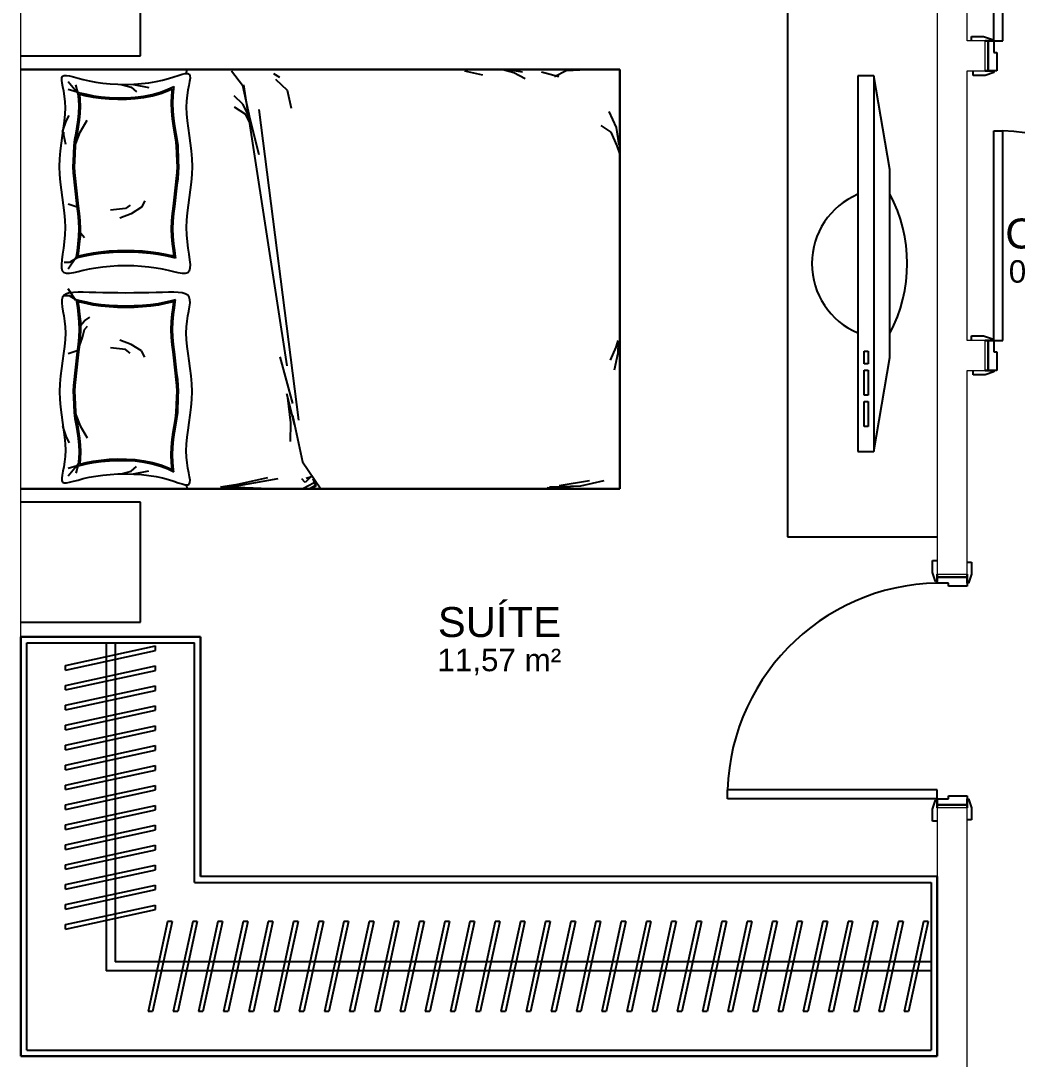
# Model space of a CAD drawing. Header units: centimetres. Extents: x -10.6 to 24.4, y 0 to 16.9.
# Drawn here: x 15.66 to 18.988, y 11.21 to 14.678 of the extents above; entities that cross this region are included whole.
import ezdxf

# ---------------------------------------------------------------- set-up
doc = ezdxf.new("R2010")
doc.units = ezdxf.units.CM
doc.styles.add('Arial', font='arial.ttf', dxfattribs={"height": 7.5})
doc.styles.add('Arial_1', font='arial.ttf', dxfattribs={"height": 10})

msp = doc.modelspace()

# ---------------------------------------------------------------- linework, layer by layer
at = {"lineweight": 20}
for p, q in [((18.82, 14.61), (18.82, 15.85)), ((15.66, 12.62), (15.66, 15)), ((18.72, 15), (18.72, 12.83)), ((18.88, 14.61), (18.82, 14.61)), ((18.88, 14.51), (18.88, 14.61)), ((18.82, 13.61), (18.82, 14.51)), ((18.82, 14.51), (18.88, 14.51)), ((18.88, 13.61), (18.82, 13.61)), ((18.88, 13.51), (18.88, 13.61)), ((18.82, 13.51), (18.88, 13.51)), ((18.82, 12.83), (18.82, 13.51)), ((18.72, 12.83), (18.82, 12.83)), ((18.82, 12.05), (18.72, 12.05)), ((18.72, 12.05), (18.72, 11.82)), ((18.82, 11.12), (18.82, 12.05))]:
    msp.add_line(p, q, dxfattribs=at)
for p, q in [((18.91, 14.61), (18.91, 15.21)), ((18.94, 14.61), (18.94, 15.21)), ((16.06, 14.56), (16.06, 14.96)), ((16.06, 14.56), (16.06, 14.96)), ((16.06, 14.56), (16.06, 14.96)), ((18.22, 14.8499), (18.22, 12.9547)), ((18.835, 14.625), (18.875, 14.625)), ((18.835, 14.61), (18.835, 14.625)), ((18.875, 14.625), (18.905, 14.615)), ((18.905, 14.61), (18.88, 14.61)), ((18.88, 14.61), (18.89, 14.61)), ((18.89, 14.51), (18.89, 14.61)), ((18.89, 14.61), (18.91, 14.61)), ((18.89, 14.61), (18.89, 14.51)), ((18.905, 14.615), (18.905, 14.61)), ((18.91, 14.61), (18.94, 14.61)), ((18.91, 14.61), (18.91, 14.572)), ((18.91, 14.572), (18.92, 14.572)), ((18.92, 14.572), (18.92, 14.51)), ((15.66, 14.56), (16.06, 14.56)), ((15.66, 14.56), (16.06, 14.56)), ((15.66, 14.56), (16.06, 14.56)), ((15.66, 14.515), (17.66, 14.515)), ((15.66, 14.515), (17.66, 14.515)), ((15.66, 14.515), (17.66, 14.515)), ((15.66, 14.515), (17.66, 14.515)), ((17.66, 14.515), (15.66, 14.515)), ((15.7995, 14.4926), (15.8046, 14.4951)), ((15.8046, 14.4951), (15.8125, 14.4952)), ((15.8125, 14.4952), (15.823, 14.4934)), ((15.823, 14.4934), (15.836, 14.4901)), ((16.1707, 14.4901), (16.186, 14.4951)), ((16.186, 14.4951), (16.199, 14.4991)), ((16.199, 14.4991), (16.2095, 14.5016)), ((16.2095, 14.5016), (16.2174, 14.5019)), ((16.2121, 14.5017), (16.2156, 14.515)), ((16.2174, 14.5019), (16.2225, 14.4996)), ((16.2225, 14.4996), (16.225, 14.4943)), ((16.225, 14.4943), (16.2252, 14.4861)), ((16.3634, 14.5104), (16.4003, 14.462)), ((16.5039, 14.5014), (16.5241, 14.4896)), ((17.1418, 14.51), (17.2024, 14.4965)), ((17.2698, 14.515), (17.3068, 14.5049)), ((17.2849, 14.515), (17.3354, 14.5066)), ((17.3068, 14.5049), (17.3439, 14.4847)), ((17.399, 14.5066), (17.4563, 14.4914)), ((17.4812, 14.51), (17.4425, 14.4898)), ((17.5741, 14.515), (17.4812, 14.51)), ((17.66, 14.515), (17.66, 13.115)), ((17.66, 14.515), (17.66, 13.115)), ((17.66, 14.515), (17.66, 13.115)), ((17.66, 14.515), (17.66, 13.115)), ((17.66, 13.115), (17.66, 14.515)), ((17.66, 13.115), (17.66, 14.515)), ((18.509, 14.494), (18.4555, 14.494)), ((18.4555, 14.494), (18.4555, 14.0981)), ((18.509, 14.494), (18.4555, 14.494)), ((18.4555, 14.494), (18.4555, 13.2395)), ((18.509, 14.494), (18.4555, 14.494)), ((18.4555, 14.494), (18.4555, 13.2395)), ((18.5624, 14.1804), (18.509, 14.494)), ((18.509, 14.494), (18.509, 13.2395)), ((18.5624, 14.1804), (18.509, 14.494)), ((18.5624, 14.1804), (18.509, 14.494)), ((18.84, 14.495), (18.84, 14.51)), ((18.88, 14.495), (18.84, 14.495)), ((18.88, 14.51), (18.91, 14.51)), ((18.89, 14.51), (18.88, 14.51)), ((18.91, 14.505), (18.88, 14.495)), ((18.92, 14.51), (18.89, 14.51)), ((18.91, 14.51), (18.91, 14.505)), ((15.7968, 14.4797), (15.797, 14.4875)), ((15.7982, 14.4694), (15.7968, 14.4797)), ((15.797, 14.4875), (15.7995, 14.4926)), ((15.8007, 14.4567), (15.7982, 14.4694)), ((15.8514, 14.4331), (15.8183, 14.4734)), ((15.836, 14.4901), (15.8513, 14.486)), ((15.8514, 14.4346), (15.8442, 14.4633)), ((15.8513, 14.486), (15.8689, 14.4813)), ((15.8689, 14.4813), (15.8886, 14.4767)), ((15.8886, 14.4767), (15.9103, 14.4725)), ((15.9103, 14.4725), (15.9338, 14.4692)), ((15.9338, 14.4692), (15.9587, 14.4669)), ((15.9587, 14.4669), (15.9846, 14.4655)), ((15.9846, 14.4655), (16.011, 14.4652)), ((15.9952, 14.4648), (16.0283, 14.4561)), ((16.011, 14.4652), (16.0374, 14.4658)), ((16.0369, 14.4648), (16.0872, 14.4547)), ((16.0374, 14.4658), (16.0633, 14.4676)), ((16.0633, 14.4676), (16.0882, 14.4704)), ((16.0882, 14.4704), (16.1117, 14.4742)), ((16.1117, 14.4742), (16.1334, 14.4791)), ((16.1334, 14.4791), (16.1531, 14.4846)), ((16.1531, 14.4846), (16.1707, 14.4901)), ((16.2213, 14.4618), (16.2183, 14.4462)), ((16.2238, 14.4751), (16.2213, 14.4618)), ((16.2252, 14.4861), (16.2238, 14.4751)), ((16.4003, 14.462), (16.4245, 14.3497)), ((16.4043, 14.4636), (16.549, 13.5251)), ((16.5107, 14.4829), (16.5494, 14.4459)), ((15.8037, 14.442), (15.8007, 14.4567)), ((15.8065, 14.4253), (15.8037, 14.442)), ((15.8087, 14.4068), (15.8065, 14.4253)), ((15.8485, 14.4389), (15.8183, 14.4475)), ((15.851, 14.4387), (15.8578, 14.4369)), ((15.8518, 14.4344), (15.851, 14.4387)), ((15.8543, 14.4142), (15.8518, 14.4344)), ((15.8567, 14.4324), (15.878, 14.4274)), ((15.8589, 14.4146), (15.8567, 14.4324)), ((15.8578, 14.4369), (15.879, 14.4319)), ((15.878, 14.4274), (15.902, 14.4228)), ((15.879, 14.4319), (15.9028, 14.4273)), ((15.9028, 14.4273), (15.9286, 14.4237)), ((16.0283, 14.4561), (16.047, 14.4403)), ((16.0416, 14.4223), (16.0705, 14.4258)), ((16.0705, 14.4258), (16.0988, 14.4314)), ((16.0712, 14.4213), (16.0999, 14.4269)), ((16.0988, 14.4314), (16.1262, 14.4391)), ((16.0999, 14.4269), (16.1277, 14.4347)), ((16.1262, 14.4391), (16.1516, 14.4489)), ((16.1277, 14.4347), (16.1534, 14.4447)), ((16.1516, 14.4489), (16.1708, 14.4581)), ((16.1534, 14.4447), (16.1652, 14.4503)), ((16.163, 14.4279), (16.1621, 14.402)), ((16.1652, 14.4503), (16.163, 14.4279)), ((16.1676, 14.4276), (16.1666, 14.402)), ((16.17, 14.4519), (16.1676, 14.4276)), ((16.1708, 14.4581), (16.17, 14.4519)), ((16.2155, 14.4286), (16.2133, 14.4093)), ((16.2183, 14.4462), (16.2155, 14.4286)), ((16.4012, 14.3988), (16.3726, 14.4274)), ((16.5494, 14.4459), (16.5629, 14.3853)), ((15.8095, 14.3867), (15.8087, 14.4068)), ((15.8554, 14.3919), (15.8543, 14.4142)), ((15.8543, 14.369), (15.8554, 14.3919)), ((15.8599, 14.3919), (15.8589, 14.4146)), ((15.8589, 14.3686), (15.8599, 14.3919)), ((15.902, 14.4228), (15.9281, 14.4192)), ((15.9281, 14.4192), (15.9555, 14.4167)), ((15.9286, 14.4237), (15.9558, 14.4213)), ((15.9555, 14.4167), (15.9839, 14.4156)), ((15.9558, 14.4213), (15.9839, 14.4202)), ((15.9839, 14.4202), (16.0127, 14.4204)), ((15.9839, 14.4156), (16.0128, 14.4159)), ((16.0127, 14.4204), (16.0416, 14.4223)), ((16.0128, 14.4159), (16.0421, 14.4177)), ((16.0421, 14.4177), (16.0712, 14.4213)), ((16.1621, 14.402), (16.1631, 14.3758)), ((16.1666, 14.402), (16.1676, 14.3762)), ((16.2133, 14.4093), (16.2125, 14.3885)), ((16.4265, 14.3516), (16.4012, 14.3988)), ((15.8064, 14.3425), (15.8087, 14.3652)), ((15.8087, 14.3652), (15.8095, 14.3867)), ((15.8111, 14.3426), (15.8212, 14.3613)), ((15.8518, 14.3463), (15.8543, 14.369)), ((15.8563, 14.3457), (15.8589, 14.3686)), ((16.1631, 14.3758), (16.1656, 14.3506)), ((16.1676, 14.3762), (16.1702, 14.3511)), ((16.2125, 14.3885), (16.2133, 14.3664)), ((16.2133, 14.3664), (16.2156, 14.3432)), ((16.4113, 14.3651), (16.3743, 14.3887)), ((16.4298, 14.3281), (16.4113, 14.3651)), ((16.4553, 14.3808), (16.5877, 13.3438)), ((17.6499, 14.3206), (17.6246, 14.3744)), ((15.7996, 14.3066), (15.8111, 14.3426)), ((15.8032, 14.3187), (15.8064, 14.3425)), ((15.8446, 14.3024), (15.8483, 14.3241)), ((15.8483, 14.3241), (15.8518, 14.3463)), ((15.8491, 14.3016), (15.8529, 14.3234)), ((15.8529, 14.3234), (15.8563, 14.3457)), ((15.8586, 14.3052), (15.8816, 14.3455)), ((16.1656, 14.3506), (16.1691, 14.3264)), ((16.1691, 14.3264), (16.1765, 14.2811)), ((16.1702, 14.3511), (16.1736, 14.3271)), ((16.1736, 14.3271), (16.181, 14.2817)), ((16.2156, 14.3432), (16.2188, 14.3191)), ((16.4245, 14.3497), (16.4553, 14.2308)), ((17.6314, 14.3054), (17.5977, 14.3273)), ((17.6583, 14.2616), (17.6499, 14.3206)), ((15.7958, 14.2687), (15.7995, 14.294)), ((15.7995, 14.294), (15.8032, 14.3187)), ((15.8025, 14.3052), (15.8025, 14.2966)), ((15.8025, 14.2966), (15.8097, 14.265)), ((15.841, 14.281), (15.8446, 14.3024)), ((15.8442, 14.2678), (15.8586, 14.3052)), ((15.8455, 14.2803), (15.8491, 14.3016)), ((16.2188, 14.3191), (16.2225, 14.2943)), ((16.2225, 14.2943), (16.2262, 14.2688)), ((17.6516, 14.26), (17.6314, 14.3054)), ((18.91, 14.31), (18.94, 14.31)), ((18.91, 13.61), (18.91, 14.31)), ((18.94, 13.61), (18.94, 14.31)), ((15.7925, 14.2429), (15.7958, 14.2687)), ((15.8359, 14.2091), (15.838, 14.2602)), ((15.838, 14.2602), (15.841, 14.281)), ((15.8405, 14.2088), (15.8425, 14.2597)), ((15.8425, 14.2597), (15.8455, 14.2803)), ((16.1765, 14.2811), (16.1795, 14.2599)), ((16.1795, 14.2599), (16.1815, 14.2089)), ((16.181, 14.2817), (16.184, 14.2605)), ((16.184, 14.2605), (16.1861, 14.2092)), ((16.2262, 14.2688), (16.2295, 14.2429)), ((17.66, 14.2347), (17.6516, 14.26)), ((15.7894, 14.1906), (15.7902, 14.2168)), ((15.7902, 14.2168), (15.7925, 14.2429)), ((16.2295, 14.2429), (16.2318, 14.2168)), ((16.2318, 14.2168), (16.2326, 14.1906)), ((15.7902, 14.1644), (15.7894, 14.1906)), ((15.8352, 14.1897), (15.8359, 14.2091)), ((15.8359, 14.1702), (15.8352, 14.1897)), ((15.8398, 14.1897), (15.8405, 14.2088)), ((15.8405, 14.1705), (15.8398, 14.1897)), ((16.1815, 14.2089), (16.1822, 14.1897)), ((16.1822, 14.1897), (16.1815, 14.1705)), ((16.1861, 14.2092), (16.1868, 14.1897)), ((16.1868, 14.1897), (16.1861, 14.1702)), ((16.2326, 14.1906), (16.2318, 14.1644)), ((15.7925, 14.1384), (15.7902, 14.1644)), ((15.838, 14.1499), (15.8359, 14.1702)), ((15.841, 14.1286), (15.838, 14.1499)), ((15.8425, 14.1504), (15.8405, 14.1705)), ((15.8455, 14.1293), (15.8425, 14.1504)), ((16.1795, 14.1504), (16.1765, 14.1293)), ((16.1815, 14.1705), (16.1795, 14.1504)), ((16.184, 14.1499), (16.181, 14.1286)), ((16.1861, 14.1702), (16.184, 14.1499)), ((16.2318, 14.1644), (16.2295, 14.1384)), ((18.5624, 14.1), (18.5624, 14.1804)), ((18.5624, 13.5531), (18.5624, 14.1804)), ((18.5624, 13.5531), (18.5624, 14.1804)), ((15.7958, 14.1126), (15.7925, 14.1384)), ((15.7995, 14.0869), (15.7958, 14.1126)), ((15.8484, 14.0577), (15.841, 14.1286)), ((15.8529, 14.0584), (15.8455, 14.1293)), ((16.1765, 14.1293), (16.1691, 14.0584)), ((16.181, 14.1286), (16.1736, 14.0577)), ((16.2262, 14.1126), (16.2225, 14.0869)), ((16.2295, 14.1384), (16.2262, 14.1126)), ((15.8032, 14.0615), (15.7995, 14.0869)), ((16.2225, 14.0869), (16.2188, 14.0615)), ((15.8064, 14.0364), (15.8032, 14.0615)), ((15.8485, 14.0546), (15.8183, 14.0647)), ((15.8518, 14.0337), (15.8484, 14.0577)), ((15.8564, 14.0342), (15.8529, 14.0584)), ((16.0096, 14.0503), (15.9592, 14.0446)), ((16.0096, 14.0503), (15.9592, 14.0446)), ((16.0254, 14.0618), (16.0096, 14.0503)), ((16.0254, 14.0618), (16.0096, 14.0503)), ((16.0628, 14.0546), (16.0283, 14.0331)), ((16.0628, 14.0546), (16.0283, 14.0331)), ((16.0743, 14.0762), (16.0628, 14.0546)), ((16.0743, 14.0762), (16.0628, 14.0546)), ((16.1691, 14.0584), (16.1656, 14.0342)), ((16.1736, 14.0577), (16.1702, 14.0337)), ((16.2188, 14.0615), (16.2156, 14.0364)), ((15.8087, 14.0115), (15.8064, 14.0364)), ((15.8095, 13.9871), (15.8087, 14.0115)), ((15.8544, 14.0087), (15.8518, 14.0337)), ((15.8554, 13.9828), (15.8544, 14.0087)), ((15.8589, 14.009), (15.8564, 14.0342)), ((15.8599, 13.9829), (15.8589, 14.009)), ((16.0283, 14.0331), (15.9909, 14.0187)), ((16.0283, 14.0331), (15.9909, 14.0187)), ((16.1631, 14.009), (16.1621, 13.9829)), ((16.1656, 14.0342), (16.1631, 14.009)), ((16.1676, 14.0087), (16.1666, 13.9828)), ((16.1702, 14.0337), (16.1676, 14.0087)), ((16.2133, 14.0115), (16.2125, 13.9871)), ((16.2156, 14.0364), (16.2133, 14.0115)), ((15.8087, 13.9631), (15.8095, 13.9871)), ((15.8544, 13.9572), (15.8554, 13.9828)), ((15.859, 13.9569), (15.8599, 13.9829)), ((16.1621, 13.9829), (16.163, 13.9569)), ((16.1666, 13.9828), (16.1676, 13.9572)), ((16.2125, 13.9871), (16.2133, 13.9631)), ((15.8037, 13.918), (15.8065, 13.9399)), ((15.8065, 13.9399), (15.8087, 13.9631)), ((15.852, 13.9329), (15.8544, 13.9572)), ((15.8566, 13.9323), (15.859, 13.9569)), ((15.86, 13.9698), (15.8729, 13.954)), ((16.163, 13.9569), (16.1654, 13.9323)), ((16.1676, 13.9572), (16.17, 13.9329)), ((16.2133, 13.9631), (16.2155, 13.9399)), ((16.2155, 13.9399), (16.2183, 13.918)), ((15.8007, 13.8977), (15.8037, 13.918)), ((15.846, 13.8906), (15.849, 13.9105)), ((15.849, 13.9105), (15.852, 13.9329)), ((15.8507, 13.8906), (15.8536, 13.9099)), ((15.8536, 13.9099), (15.8566, 13.9323)), ((15.9279, 13.9052), (15.902, 13.9016)), ((15.955, 13.9078), (15.9279, 13.9052)), ((15.9828, 13.9093), (15.955, 13.9078)), ((15.983, 13.9047), (15.9553, 13.9032)), ((16.011, 13.9098), (15.9828, 13.9093)), ((16.011, 13.9052), (15.983, 13.9047)), ((16.0392, 13.9093), (16.011, 13.9098)), ((16.039, 13.9047), (16.011, 13.9052)), ((16.0667, 13.9032), (16.039, 13.9047)), ((16.067, 13.9078), (16.0392, 13.9093)), ((16.0941, 13.9052), (16.067, 13.9078)), ((16.12, 13.9016), (16.0941, 13.9052)), ((16.1654, 13.9323), (16.1684, 13.9099)), ((16.1684, 13.9099), (16.1713, 13.8906)), ((16.17, 13.9329), (16.173, 13.9105)), ((16.173, 13.9105), (16.176, 13.8906)), ((16.2183, 13.918), (16.2213, 13.8977)), ((15.7968, 13.8639), (15.7982, 13.8796)), ((15.7982, 13.8796), (15.8007, 13.8977)), ((15.8226, 13.8707), (15.8053, 13.8707)), ((15.8442, 13.8865), (15.8183, 13.8477)), ((15.8456, 13.885), (15.8226, 13.8707)), ((15.8452, 13.8846), (15.846, 13.8906)), ((15.8584, 13.8878), (15.8452, 13.8846)), ((15.8573, 13.8922), (15.8507, 13.8906)), ((15.8782, 13.897), (15.8573, 13.8922)), ((15.8792, 13.8925), (15.8584, 13.8878)), ((15.902, 13.9016), (15.8782, 13.897)), ((15.9028, 13.8971), (15.8792, 13.8925)), ((15.9285, 13.9007), (15.9028, 13.8971)), ((15.9553, 13.9032), (15.9285, 13.9007)), ((16.0935, 13.9007), (16.0667, 13.9032)), ((16.1192, 13.8971), (16.0935, 13.9007)), ((16.1428, 13.8925), (16.1192, 13.8971)), ((16.1438, 13.897), (16.12, 13.9016)), ((16.1636, 13.8878), (16.1428, 13.8925)), ((16.1647, 13.8922), (16.1438, 13.897)), ((16.1768, 13.8846), (16.1636, 13.8878)), ((16.1713, 13.8906), (16.1647, 13.8922)), ((16.176, 13.8906), (16.1768, 13.8846)), ((16.2213, 13.8977), (16.2238, 13.8796)), ((16.2238, 13.8796), (16.2252, 13.8639)), ((15.797, 13.8512), (15.7968, 13.8639)), ((15.7995, 13.8418), (15.797, 13.8512)), ((15.8046, 13.836), (15.7995, 13.8418)), ((15.8125, 13.8335), (15.8046, 13.836)), ((15.836, 13.8355), (15.823, 13.8335)), ((15.8513, 13.8389), (15.836, 13.8355)), ((15.8689, 13.8432), (15.8513, 13.8389)), ((15.8886, 13.8477), (15.8689, 13.8432)), ((15.9103, 13.8519), (15.8886, 13.8477)), ((15.9338, 13.8552), (15.9103, 13.8519)), ((15.9587, 13.8575), (15.9338, 13.8552)), ((15.9846, 13.859), (15.9587, 13.8575)), ((16.011, 13.8594), (15.9846, 13.859)), ((16.0374, 13.859), (16.011, 13.8594)), ((16.0633, 13.8575), (16.0374, 13.859)), ((16.0882, 13.8552), (16.0633, 13.8575)), ((16.1117, 13.8519), (16.0882, 13.8552)), ((16.1334, 13.8477), (16.1117, 13.8519)), ((16.1531, 13.8432), (16.1334, 13.8477)), ((16.1707, 13.8389), (16.1531, 13.8432)), ((16.186, 13.8355), (16.1707, 13.8389)), ((16.199, 13.8335), (16.186, 13.8355)), ((16.2174, 13.836), (16.2095, 13.8335)), ((16.2225, 13.8418), (16.2174, 13.836)), ((16.225, 13.8512), (16.2225, 13.8418)), ((16.2252, 13.8639), (16.225, 13.8512)), ((15.823, 13.8335), (15.8125, 13.8335)), ((16.2095, 13.8335), (16.199, 13.8335)), ((15.8125, 13.7659), (15.8046, 13.7614)), ((15.823, 13.7689), (15.8125, 13.7659)), ((15.8442, 13.7435), (15.8183, 13.7823)), ((15.836, 13.7705), (15.823, 13.7689)), ((15.8513, 13.7711), (15.836, 13.7705)), ((15.8689, 13.771), (15.8513, 13.7711)), ((15.8886, 13.7705), (15.8689, 13.771)), ((15.9103, 13.7698), (15.8886, 13.7705)), ((15.9338, 13.7692), (15.9103, 13.7698)), ((15.9587, 13.7688), (15.9338, 13.7692)), ((15.9846, 13.7686), (15.9587, 13.7688)), ((16.011, 13.7685), (15.9846, 13.7686)), ((16.0374, 13.7686), (16.011, 13.7685)), ((16.0633, 13.7688), (16.0374, 13.7686)), ((16.0882, 13.7692), (16.0633, 13.7688)), ((16.1117, 13.7698), (16.0882, 13.7692)), ((16.1334, 13.7705), (16.1117, 13.7698)), ((16.1531, 13.771), (16.1334, 13.7705)), ((16.1707, 13.7711), (16.1531, 13.771)), ((16.186, 13.7705), (16.1707, 13.7711)), ((16.199, 13.7689), (16.186, 13.7705)), ((16.2095, 13.7659), (16.199, 13.7689)), ((16.2174, 13.7614), (16.2095, 13.7659)), ((15.797, 13.7462), (15.7968, 13.7355)), ((15.7968, 13.7355), (15.7982, 13.7228)), ((15.7995, 13.7549), (15.797, 13.7462)), ((15.8046, 13.7614), (15.7995, 13.7549)), ((15.8226, 13.7593), (15.8053, 13.7593)), ((15.8456, 13.745), (15.8226, 13.7593)), ((15.8452, 13.7454), (15.846, 13.7394)), ((15.8584, 13.7422), (15.8452, 13.7454)), ((15.846, 13.7394), (15.849, 13.7195)), ((15.8507, 13.7394), (15.8536, 13.7201)), ((15.8573, 13.7378), (15.8507, 13.7394)), ((15.8782, 13.733), (15.8573, 13.7378)), ((15.8792, 13.7375), (15.8584, 13.7422)), ((15.902, 13.7284), (15.8782, 13.733)), ((15.9028, 13.7329), (15.8792, 13.7375)), ((15.9285, 13.7293), (15.9028, 13.7329)), ((16.1192, 13.7329), (16.0935, 13.7293)), ((16.1428, 13.7375), (16.1192, 13.7329)), ((16.1438, 13.733), (16.12, 13.7284)), ((16.1636, 13.7422), (16.1428, 13.7375)), ((16.1647, 13.7378), (16.1438, 13.733)), ((16.1768, 13.7454), (16.1636, 13.7422)), ((16.1713, 13.7394), (16.1647, 13.7378)), ((16.1684, 13.7201), (16.1713, 13.7394)), ((16.173, 13.7195), (16.176, 13.7394)), ((16.176, 13.7394), (16.1768, 13.7454)), ((16.2225, 13.7549), (16.2174, 13.7614)), ((16.225, 13.7462), (16.2225, 13.7549)), ((16.2238, 13.7228), (16.2252, 13.7355)), ((16.2252, 13.7355), (16.225, 13.7462)), ((15.7982, 13.7228), (15.8007, 13.7083)), ((15.8007, 13.7083), (15.8037, 13.6921)), ((15.849, 13.7195), (15.852, 13.6971)), ((15.852, 13.6971), (15.8544, 13.6728)), ((15.8536, 13.7201), (15.8566, 13.6977)), ((15.8566, 13.6977), (15.859, 13.6731)), ((15.9279, 13.7248), (15.902, 13.7284)), ((15.955, 13.7222), (15.9279, 13.7248)), ((15.9553, 13.7268), (15.9285, 13.7293)), ((15.9828, 13.7207), (15.955, 13.7222)), ((15.983, 13.7253), (15.9553, 13.7268)), ((16.011, 13.7202), (15.9828, 13.7207)), ((16.011, 13.7248), (15.983, 13.7253)), ((16.039, 13.7253), (16.011, 13.7248)), ((16.0392, 13.7207), (16.011, 13.7202)), ((16.0667, 13.7268), (16.039, 13.7253)), ((16.067, 13.7222), (16.0392, 13.7207)), ((16.0935, 13.7293), (16.0667, 13.7268)), ((16.0941, 13.7248), (16.067, 13.7222)), ((16.12, 13.7284), (16.0941, 13.7248)), ((16.163, 13.6731), (16.1654, 13.6977)), ((16.1654, 13.6977), (16.1684, 13.7201)), ((16.1676, 13.6728), (16.17, 13.6971)), ((16.17, 13.6971), (16.173, 13.7195)), ((16.2183, 13.6921), (16.2213, 13.7083)), ((16.2213, 13.7083), (16.2238, 13.7228)), ((15.8037, 13.6921), (15.8065, 13.6743)), ((15.8065, 13.6743), (15.8087, 13.6551)), ((15.8544, 13.6728), (15.8554, 13.6472)), ((15.859, 13.6731), (15.8599, 13.6471)), ((15.86, 13.6602), (15.8729, 13.676)), ((15.8729, 13.676), (15.8902, 13.6875)), ((16.1621, 13.6471), (16.163, 13.6731)), ((16.1666, 13.6472), (16.1676, 13.6728)), ((16.2133, 13.6551), (16.2155, 13.6743)), ((16.2155, 13.6743), (16.2183, 13.6921)), ((15.8087, 13.6551), (15.8095, 13.6346)), ((15.8095, 13.6346), (15.8087, 13.6129)), ((15.8554, 13.6472), (15.8544, 13.6213)), ((15.8599, 13.6471), (15.8589, 13.621)), ((15.8657, 13.6199), (15.8729, 13.6472)), ((15.8729, 13.6472), (15.883, 13.6573)), ((16.1631, 13.621), (16.1621, 13.6471)), ((16.1676, 13.6213), (16.1666, 13.6472)), ((16.2125, 13.6346), (16.2133, 13.6551)), ((16.2133, 13.6129), (16.2125, 13.6346)), ((18.4555, 13.6355), (18.4555, 13.2395)), ((18.5624, 13.5531), (18.5624, 13.6335)), ((15.8087, 13.6129), (15.8064, 13.5901)), ((15.8518, 13.5963), (15.8484, 13.5723)), ((15.8544, 13.6213), (15.8518, 13.5963)), ((15.8564, 13.5958), (15.8529, 13.5716)), ((15.8557, 13.5926), (15.8657, 13.6199)), ((15.8589, 13.621), (15.8564, 13.5958)), ((16.0283, 13.5969), (15.9909, 13.6113)), ((16.0628, 13.5754), (16.0283, 13.5969)), ((16.1656, 13.5958), (16.1631, 13.621)), ((16.1691, 13.5716), (16.1656, 13.5958)), ((16.1702, 13.5963), (16.1676, 13.6213)), ((16.1736, 13.5723), (16.1702, 13.5963)), ((16.2156, 13.5901), (16.2133, 13.6129)), ((17.6537, 13.6099), (17.6469, 13.588)), ((17.6554, 13.6048), (17.6537, 13.5678)), ((18.835, 13.625), (18.875, 13.625)), ((18.835, 13.61), (18.835, 13.625)), ((18.875, 13.625), (18.905, 13.615)), ((18.905, 13.61), (18.88, 13.61)), ((18.88, 13.61), (18.89, 13.61)), ((18.89, 13.51), (18.89, 13.61)), ((18.89, 13.61), (18.91, 13.61)), ((18.89, 13.61), (18.89, 13.51)), ((18.905, 13.615), (18.905, 13.61)), ((18.91, 13.61), (18.94, 13.61)), ((18.91, 13.61), (18.91, 13.572)), ((15.8032, 13.5665), (15.7995, 13.5421)), ((15.8064, 13.5901), (15.8032, 13.5665)), ((15.8485, 13.5754), (15.8183, 13.5653)), ((15.8484, 13.5723), (15.841, 13.5014)), ((15.8529, 13.5716), (15.8455, 13.5007)), ((16.0096, 13.5797), (15.9592, 13.5854)), ((16.0254, 13.5682), (16.0096, 13.5797)), ((16.0743, 13.5538), (16.0628, 13.5754)), ((16.1765, 13.5007), (16.1691, 13.5716)), ((16.181, 13.5014), (16.1736, 13.5723)), ((16.2188, 13.5665), (16.2156, 13.5901)), ((16.2225, 13.5421), (16.2188, 13.5665)), ((17.6469, 13.588), (17.6284, 13.5442)), ((17.6537, 13.5678), (17.6419, 13.5106)), ((18.4769, 13.574), (18.4902, 13.574)), ((18.4769, 13.5322), (18.4769, 13.574)), ((18.4902, 13.574), (18.4902, 13.5322)), ((18.91, 13.572), (18.92, 13.572)), ((18.92, 13.572), (18.92, 13.51)), ((15.7995, 13.5421), (15.7958, 13.517)), ((16.2262, 13.517), (16.2225, 13.5421)), ((16.5254, 13.5557), (16.5673, 13.3994)), ((18.4902, 13.5322), (18.4769, 13.5322)), ((18.509, 13.2395), (18.5624, 13.5531)), ((18.509, 13.2395), (18.5624, 13.5531)), ((18.509, 13.2395), (18.5624, 13.5531)), ((15.7925, 13.4915), (15.7902, 13.4655)), ((15.7958, 13.517), (15.7925, 13.4915)), ((15.841, 13.5014), (15.838, 13.4801)), ((15.8455, 13.5007), (15.8425, 13.4796)), ((16.1795, 13.4796), (16.1765, 13.5007)), ((16.184, 13.4801), (16.181, 13.5014)), ((16.2295, 13.4915), (16.2262, 13.517)), ((16.2318, 13.4655), (16.2295, 13.4915)), ((18.4769, 13.5113), (18.4902, 13.5113)), ((18.4769, 13.4277), (18.4769, 13.5113)), ((18.4902, 13.5113), (18.4902, 13.4277)), ((18.84, 13.495), (18.84, 13.51)), ((18.88, 13.495), (18.84, 13.495)), ((18.88, 13.51), (18.91, 13.51)), ((18.89, 13.51), (18.88, 13.51)), ((18.91, 13.505), (18.88, 13.495)), ((18.92, 13.51), (18.89, 13.51)), ((18.91, 13.51), (18.91, 13.505)), ((15.7902, 13.4655), (15.7894, 13.4394)), ((15.8359, 13.4598), (15.8352, 13.4403)), ((15.838, 13.4801), (15.8359, 13.4598)), ((15.8405, 13.4595), (15.8398, 13.4403)), ((15.8425, 13.4796), (15.8405, 13.4595)), ((16.1815, 13.4595), (16.1795, 13.4796)), ((16.1822, 13.4403), (16.1815, 13.4595)), ((16.1861, 13.4598), (16.184, 13.4801)), ((16.1868, 13.4403), (16.1861, 13.4598)), ((16.2326, 13.4394), (16.2318, 13.4655)), ((15.7894, 13.4394), (15.7902, 13.4132)), ((15.8352, 13.4403), (15.8359, 13.4209)), ((15.8359, 13.4209), (15.838, 13.3698)), ((15.8398, 13.4403), (15.8405, 13.4212)), ((15.8405, 13.4212), (15.8425, 13.3703)), ((16.1795, 13.3701), (16.1815, 13.4211)), ((16.1815, 13.4211), (16.1822, 13.4403)), ((16.184, 13.3695), (16.1861, 13.4208)), ((16.1861, 13.4208), (16.1868, 13.4403)), ((16.2318, 13.4132), (16.2326, 13.4394)), ((16.5474, 13.4335), (16.5739, 13.3278)), ((16.5512, 13.419), (16.5613, 13.3349)), ((18.4902, 13.4277), (18.4769, 13.4277)), ((15.7902, 13.4132), (15.7925, 13.3871)), ((15.7925, 13.3871), (15.7958, 13.3613)), ((16.2262, 13.3612), (16.2295, 13.3871)), ((16.2295, 13.3871), (16.2318, 13.4132)), ((18.4769, 13.4068), (18.4902, 13.4068)), ((18.4769, 13.3231), (18.4769, 13.4068)), ((18.4902, 13.4068), (18.4902, 13.3231)), ((15.7958, 13.3613), (15.7995, 13.336)), ((15.838, 13.3698), (15.841, 13.349)), ((15.8425, 13.3703), (15.8455, 13.3497)), ((15.8442, 13.3622), (15.8586, 13.3248)), ((15.8455, 13.3497), (15.8491, 13.3284)), ((16.1765, 13.3489), (16.1795, 13.3701)), ((16.181, 13.3483), (16.184, 13.3695)), ((16.2225, 13.3357), (16.2262, 13.3612)), ((16.5673, 13.3608), (16.6003, 13.2045)), ((15.7995, 13.336), (15.8032, 13.3113)), ((15.7996, 13.3234), (15.8111, 13.2874)), ((15.841, 13.349), (15.8446, 13.3276)), ((15.8446, 13.3276), (15.8483, 13.3059)), ((15.8491, 13.3284), (15.8529, 13.3066)), ((15.8586, 13.3248), (15.8816, 13.2845)), ((16.1691, 13.3036), (16.1765, 13.3489)), ((16.1736, 13.3029), (16.181, 13.3483)), ((16.2188, 13.3109), (16.2225, 13.3357)), ((16.5613, 13.3349), (16.5596, 13.2726)), ((18.4902, 13.3231), (18.4769, 13.3231)), ((15.8032, 13.3113), (15.8064, 13.2875)), ((15.8064, 13.2875), (15.8087, 13.2648)), ((15.8111, 13.2874), (15.8212, 13.2687)), ((15.8483, 13.3059), (15.8518, 13.2837)), ((15.8518, 13.2837), (15.8543, 13.261)), ((15.8529, 13.3066), (15.8563, 13.2843)), ((15.8563, 13.2843), (15.8589, 13.2614)), ((16.1656, 13.2794), (16.1691, 13.3036)), ((16.1702, 13.2789), (16.1736, 13.3029)), ((16.2133, 13.2636), (16.2156, 13.2868)), ((16.2156, 13.2868), (16.2188, 13.3109)), ((15.8087, 13.2648), (15.8095, 13.2433)), ((15.8543, 13.261), (15.8554, 13.2381)), ((15.8589, 13.2614), (15.8599, 13.2381)), ((16.1621, 13.228), (16.1631, 13.2542)), ((16.1631, 13.2542), (16.1656, 13.2794)), ((16.1666, 13.228), (16.1676, 13.2538)), ((16.1676, 13.2538), (16.1702, 13.2789)), ((16.2125, 13.2415), (16.2133, 13.2636)), ((15.8087, 13.2232), (15.8065, 13.2047)), ((15.8095, 13.2433), (15.8087, 13.2232)), ((15.8543, 13.2158), (15.8518, 13.1956)), ((15.8554, 13.2381), (15.8543, 13.2158)), ((15.8589, 13.2154), (15.8567, 13.1976)), ((15.8599, 13.2381), (15.8589, 13.2154)), ((15.902, 13.2072), (15.9281, 13.2108)), ((15.9281, 13.2108), (15.9555, 13.2133)), ((15.9555, 13.2133), (15.9839, 13.2144)), ((15.9839, 13.2144), (16.0128, 13.2141)), ((16.0128, 13.2141), (16.0421, 13.2123)), ((16.0421, 13.2123), (16.0712, 13.2087)), ((16.163, 13.2021), (16.1621, 13.228)), ((16.1676, 13.2024), (16.1666, 13.228)), ((16.2133, 13.2207), (16.2125, 13.2415)), ((16.2155, 13.2014), (16.2133, 13.2207)), ((18.4555, 13.2395), (18.509, 13.2395)), ((18.4555, 13.2395), (18.509, 13.2395)), ((18.4555, 13.2395), (18.509, 13.2395)), ((15.8037, 13.188), (15.8007, 13.1733)), ((15.8065, 13.2047), (15.8037, 13.188)), ((15.8514, 13.1969), (15.8183, 13.1566)), ((15.8485, 13.1911), (15.8183, 13.1825)), ((15.8514, 13.1954), (15.8442, 13.1667)), ((15.8518, 13.1956), (15.851, 13.1913)), ((15.851, 13.1913), (15.8578, 13.1931)), ((15.8567, 13.1976), (15.878, 13.2026)), ((15.8578, 13.1931), (15.879, 13.1981)), ((15.878, 13.2026), (15.902, 13.2072)), ((15.879, 13.1981), (15.9028, 13.2027)), ((15.9028, 13.2027), (15.9286, 13.2063)), ((15.9286, 13.2063), (15.9558, 13.2087)), ((15.9558, 13.2087), (15.9839, 13.2098)), ((15.9839, 13.2098), (16.0127, 13.2096)), ((16.0127, 13.2096), (16.0416, 13.2077)), ((16.0283, 13.1739), (16.047, 13.1897)), ((16.0416, 13.2077), (16.0705, 13.2042)), ((16.0705, 13.2042), (16.0988, 13.1986)), ((16.0712, 13.2087), (16.0999, 13.2031)), ((16.0988, 13.1986), (16.1262, 13.1909)), ((16.0999, 13.2031), (16.1277, 13.1953)), ((16.1262, 13.1909), (16.1516, 13.1811)), ((16.1277, 13.1953), (16.1534, 13.1853)), ((16.1516, 13.1811), (16.1708, 13.1719)), ((16.1534, 13.1853), (16.1652, 13.1797)), ((16.1652, 13.1797), (16.163, 13.2021)), ((16.17, 13.1781), (16.1676, 13.2024)), ((16.1708, 13.1719), (16.17, 13.1781)), ((16.2183, 13.1838), (16.2155, 13.2014)), ((16.2213, 13.1682), (16.2183, 13.1838)), ((16.6003, 13.2045), (16.6618, 13.115)), ((16.6003, 13.2045), (16.6618, 13.115)), ((15.7982, 13.1606), (15.7968, 13.1503)), ((15.7968, 13.1503), (15.797, 13.1425)), ((15.797, 13.1425), (15.7995, 13.1374)), ((15.8007, 13.1733), (15.7982, 13.1606)), ((15.836, 13.1399), (15.8513, 13.144)), ((15.8513, 13.144), (15.8689, 13.1487)), ((15.8689, 13.1487), (15.8886, 13.1533)), ((15.8886, 13.1533), (15.9103, 13.1575)), ((15.9103, 13.1575), (15.9338, 13.1608)), ((15.9338, 13.1608), (15.9587, 13.1631)), ((15.9587, 13.1631), (15.9846, 13.1645)), ((15.9846, 13.1645), (16.011, 13.1648)), ((15.9952, 13.1652), (16.0283, 13.1739)), ((16.011, 13.1648), (16.0374, 13.1642)), ((16.0369, 13.1652), (16.0872, 13.1753)), ((16.0374, 13.1642), (16.0633, 13.1624)), ((16.0633, 13.1624), (16.0882, 13.1596)), ((16.0882, 13.1596), (16.1117, 13.1558)), ((16.1117, 13.1558), (16.1334, 13.1509)), ((16.1334, 13.1509), (16.1531, 13.1454)), ((16.1531, 13.1454), (16.1707, 13.1399)), ((16.2238, 13.1549), (16.2213, 13.1682)), ((16.2252, 13.1439), (16.2238, 13.1549)), ((16.225, 13.1357), (16.2252, 13.1439)), ((16.3844, 13.1305), (16.4855, 13.1523)), ((16.3877, 13.1254), (16.5192, 13.149)), ((16.3877, 13.1254), (16.5192, 13.149)), ((16.6101, 13.136), (16.5984, 13.1478)), ((16.6303, 13.1557), (16.6101, 13.136)), ((16.6338, 13.1557), (16.6135, 13.1495)), ((16.6355, 13.148), (16.6443, 13.126)), ((17.458, 13.1259), (17.5594, 13.1428)), ((17.5307, 13.1243), (17.6082, 13.1428)), ((17.66, 13.115), (15.66, 13.115)), ((17.66, 13.115), (15.66, 13.115)), ((17.66, 13.115), (15.66, 13.115)), ((17.66, 13.115), (15.66, 13.115)), ((15.66, 13.115), (17.66, 13.115)), ((15.7995, 13.1374), (15.8046, 13.1349)), ((15.8046, 13.1349), (15.8125, 13.1348)), ((15.8125, 13.1348), (15.823, 13.1366)), ((15.823, 13.1366), (15.836, 13.1399)), ((16.1707, 13.1399), (16.186, 13.1349)), ((16.186, 13.1349), (16.199, 13.1309)), ((16.199, 13.1309), (16.2095, 13.1284)), ((16.2095, 13.1284), (16.2174, 13.1281)), ((16.2121, 13.1283), (16.2156, 13.115)), ((16.2174, 13.1281), (16.2225, 13.1304)), ((16.2225, 13.1304), (16.225, 13.1357)), ((16.3267, 13.1217), (16.3844, 13.1305)), ((16.4902, 13.115), (16.3267, 13.1217)), ((16.3389, 13.1221), (16.3877, 13.1254)), ((16.6047, 13.1169), (16.6377, 13.1348)), ((16.6443, 13.126), (16.6242, 13.115)), ((16.6466, 13.126), (16.6319, 13.115)), ((16.6377, 13.1348), (16.6466, 13.126)), ((17.4175, 13.1194), (17.5939, 13.115)), ((17.426, 13.1209), (17.5307, 13.1243)), ((16.06, 13.07), (15.66, 13.07)), ((16.06, 13.07), (15.66, 13.07)), ((16.06, 13.07), (15.66, 13.07)), ((16.06, 12.67), (16.06, 13.07)), ((16.06, 12.67), (16.06, 13.07)), ((16.06, 12.67), (16.06, 13.07)), ((18.22, 12.9547), (18.72, 12.9547)), ((18.705, 12.875), (18.72, 12.875)), ((18.705, 12.835), (18.705, 12.875)), ((18.82, 12.87), (18.835, 12.87)), ((18.835, 12.87), (18.835, 12.83)), ((18.715, 12.805), (18.705, 12.835)), ((18.72, 12.83), (18.72, 12.805)), ((18.72, 12.82), (18.72, 12.83)), ((18.82, 12.8), (18.82, 12.83)), ((18.82, 12.83), (18.82, 12.82)), ((18.835, 12.83), (18.825, 12.8)), ((18.72, 12.805), (18.715, 12.805)), ((18.72, 12.82), (18.82, 12.82)), ((18.72, 12.8), (18.72, 12.82)), ((18.82, 12.82), (18.72, 12.82)), ((18.758, 12.8), (18.72, 12.8)), ((18.758, 12.79), (18.758, 12.8)), ((18.82, 12.82), (18.82, 12.79)), ((18.825, 12.8), (18.82, 12.8)), ((18.82, 12.79), (18.758, 12.79)), ((15.66, 12.67), (16.06, 12.67)), ((15.66, 12.67), (16.06, 12.67)), ((15.66, 12.67), (16.06, 12.67)), ((16.26, 12.62), (15.66, 12.62)), ((15.66, 12.62), (15.66, 11.22)), ((15.66, 12.62), (16.26, 12.62)), ((15.66, 11.22), (15.66, 12.62)), ((16.26, 12.62), (15.66, 12.62)), ((15.66, 12.62), (15.66, 11.22)), ((15.68, 11.24), (15.68, 12.6)), ((15.68, 12.6), (16.24, 12.6)), ((15.8098, 12.525), (16.1098, 12.59)), ((15.945, 12.6), (15.945, 11.505)), ((15.975, 12.6), (15.975, 11.535)), ((16.1098, 12.575), (16.1098, 12.59)), ((16.24, 11.8), (16.24, 12.6)), ((16.26, 11.82), (16.26, 12.62)), ((16.26, 12.62), (16.26, 11.82)), ((16.26, 11.82), (16.26, 12.62)), ((15.8098, 12.5096), (16.1098, 12.575)), ((15.8098, 12.5096), (15.8098, 12.525)), ((15.8098, 12.4585), (16.1098, 12.5235)), ((16.1098, 12.5085), (16.1098, 12.5235)), ((15.8098, 12.4431), (16.1098, 12.5085)), ((15.8098, 12.4431), (15.8098, 12.4585)), ((15.8098, 12.3919), (16.1098, 12.4569)), ((16.1098, 12.4419), (16.1098, 12.4569)), ((15.8098, 12.3766), (16.1098, 12.4419)), ((15.8098, 12.3766), (15.8098, 12.3919)), ((15.8098, 12.3254), (16.1098, 12.3904)), ((16.1098, 12.3754), (16.1098, 12.3904)), ((15.8098, 12.31), (16.1098, 12.3754)), ((15.8098, 12.31), (15.8098, 12.3254)), ((15.8098, 12.2588), (16.1098, 12.3238)), ((15.8098, 12.2435), (16.1098, 12.3088)), ((16.1098, 12.3088), (16.1098, 12.3238)), ((15.8098, 12.2435), (15.8098, 12.2588)), ((15.8098, 12.1923), (16.1098, 12.2573)), ((15.8098, 12.177), (16.1098, 12.2423)), ((16.1098, 12.2423), (16.1098, 12.2573)), ((15.8098, 12.177), (15.8098, 12.1923)), ((15.8098, 12.1258), (16.1098, 12.1908)), ((15.8098, 12.1104), (16.1098, 12.1758)), ((16.1098, 12.1758), (16.1098, 12.1908)), ((15.8098, 12.1104), (15.8098, 12.1258)), ((15.8098, 12.0592), (16.1098, 12.1242)), ((15.8098, 12.0439), (16.1098, 12.1092)), ((16.1098, 12.1092), (16.1098, 12.1242)), ((18.02, 12.08), (18.02, 12.11)), ((18.72, 12.11), (18.02, 12.11)), ((18.72, 12.08), (18.72, 12.11)), ((18.72, 12.08), (18.02, 12.08)), ((18.705, 12.045), (18.715, 12.075)), ((18.715, 12.075), (18.72, 12.075)), ((18.72, 12.08), (18.758, 12.08)), ((18.72, 12.06), (18.72, 12.08)), ((18.72, 12.075), (18.72, 12.05)), ((18.758, 12.09), (18.82, 12.09)), ((18.758, 12.08), (18.758, 12.09)), ((18.82, 12.09), (18.82, 12.06)), ((18.82, 12.08), (18.825, 12.08)), ((18.82, 12.05), (18.82, 12.08)), ((18.825, 12.08), (18.835, 12.05)), ((15.8098, 12.0439), (15.8098, 12.0592)), ((15.8098, 11.9927), (16.1098, 12.0577)), ((15.8098, 11.9773), (16.1098, 12.0427)), ((16.1098, 12.0427), (16.1098, 12.0577)), ((18.705, 12.005), (18.705, 12.045)), ((18.82, 12.06), (18.72, 12.06)), ((18.72, 12.06), (18.82, 12.06)), ((18.72, 12.05), (18.72, 12.06)), ((18.82, 12.06), (18.82, 12.05)), ((18.835, 12.05), (18.835, 12.01)), ((18.72, 12.005), (18.705, 12.005)), ((18.835, 12.01), (18.82, 12.01)), ((15.8098, 11.9773), (15.8098, 11.9927)), ((15.8098, 11.9262), (16.1098, 11.9912)), ((15.8098, 11.9108), (16.1098, 11.9762)), ((16.1098, 11.9762), (16.1098, 11.9912)), ((15.8098, 11.9108), (15.8098, 11.9262)), ((15.8098, 11.8596), (16.1098, 11.9246)), ((15.8098, 11.8443), (16.1098, 11.9096)), ((16.1098, 11.9096), (16.1098, 11.9246)), ((15.8098, 11.8443), (15.8098, 11.8596)), ((15.8098, 11.7931), (16.1098, 11.8581)), ((16.1098, 11.8431), (16.1098, 11.8581)), ((15.8098, 11.7777), (16.1098, 11.8431)), ((15.8098, 11.7777), (15.8098, 11.7931)), ((15.8098, 11.7265), (16.1098, 11.7915)), ((16.1098, 11.7765), (16.1098, 11.7915)), ((16.24, 11.8), (18.7, 11.8)), ((18.72, 11.82), (16.26, 11.82)), ((18.72, 11.82), (16.26, 11.82)), ((18.72, 11.82), (16.26, 11.82)), ((18.7, 11.8), (18.7, 11.24)), ((18.72, 11.22), (18.72, 11.82)), ((18.72, 11.82), (18.72, 11.22)), ((18.72, 11.22), (18.72, 11.82)), ((15.8098, 11.7112), (16.1098, 11.7765)), ((15.8098, 11.7112), (15.8098, 11.7265)), ((15.8098, 11.66), (16.1098, 11.725)), ((16.1098, 11.71), (16.1098, 11.725)), ((15.8098, 11.6446), (16.1098, 11.71)), ((15.8098, 11.6446), (15.8098, 11.66)), ((16.15, 11.67), (16.085, 11.37)), ((16.1654, 11.67), (16.1, 11.37)), ((16.1654, 11.67), (16.15, 11.67)), ((16.2342, 11.67), (16.1692, 11.37)), ((16.2495, 11.67), (16.1842, 11.37)), ((16.2495, 11.67), (16.2342, 11.67)), ((16.3183, 11.67), (16.2533, 11.37)), ((16.3337, 11.67), (16.2683, 11.37)), ((16.3337, 11.67), (16.3183, 11.67)), ((16.4025, 11.67), (16.3375, 11.37)), ((16.4179, 11.67), (16.3525, 11.37)), ((16.4179, 11.67), (16.4025, 11.67)), ((16.4867, 11.67), (16.4217, 11.37)), ((16.502, 11.67), (16.4367, 11.37)), ((16.502, 11.67), (16.4867, 11.67)), ((16.5708, 11.67), (16.5058, 11.37)), ((16.5862, 11.67), (16.5208, 11.37)), ((16.5862, 11.67), (16.5708, 11.67)), ((16.655, 11.67), (16.59, 11.37)), ((16.6704, 11.67), (16.605, 11.37)), ((16.6704, 11.67), (16.655, 11.67)), ((16.7392, 11.67), (16.6742, 11.37)), ((16.7545, 11.67), (16.6892, 11.37)), ((16.7545, 11.67), (16.7392, 11.67)), ((16.8233, 11.67), (16.7583, 11.37)), ((16.8387, 11.67), (16.7733, 11.37)), ((16.8387, 11.67), (16.8233, 11.67)), ((16.9075, 11.67), (16.8425, 11.37)), ((16.9229, 11.67), (16.8575, 11.37)), ((16.9229, 11.67), (16.9075, 11.67)), ((16.9917, 11.67), (16.9267, 11.37)), ((17.007, 11.67), (16.9417, 11.37)), ((17.007, 11.67), (16.9917, 11.67)), ((17.0758, 11.67), (17.0108, 11.37)), ((17.0912, 11.67), (17.0258, 11.37)), ((17.0912, 11.67), (17.0758, 11.67)), ((17.16, 11.67), (17.095, 11.37)), ((17.1754, 11.67), (17.11, 11.37)), ((17.1754, 11.67), (17.16, 11.67)), ((17.2442, 11.67), (17.1792, 11.37)), ((17.2595, 11.67), (17.1942, 11.37)), ((17.2595, 11.67), (17.2442, 11.67)), ((17.3283, 11.67), (17.2633, 11.37)), ((17.3437, 11.67), (17.2783, 11.37)), ((17.3437, 11.67), (17.3283, 11.67)), ((17.4125, 11.67), (17.3475, 11.37)), ((17.4279, 11.67), (17.3625, 11.37)), ((17.4279, 11.67), (17.4125, 11.67)), ((17.4967, 11.67), (17.4317, 11.37)), ((17.512, 11.67), (17.4467, 11.37)), ((17.512, 11.67), (17.4967, 11.67)), ((17.5808, 11.67), (17.5158, 11.37)), ((17.5962, 11.67), (17.5308, 11.37)), ((17.5962, 11.67), (17.5808, 11.67)), ((17.665, 11.67), (17.6, 11.37)), ((17.6804, 11.67), (17.615, 11.37)), ((17.6804, 11.67), (17.665, 11.67)), ((17.7492, 11.67), (17.6842, 11.37)), ((17.7645, 11.67), (17.6992, 11.37)), ((17.7645, 11.67), (17.7492, 11.67)), ((17.8333, 11.67), (17.7683, 11.37)), ((17.8487, 11.67), (17.7833, 11.37)), ((17.8487, 11.67), (17.8333, 11.67)), ((17.9175, 11.67), (17.8525, 11.37)), ((17.9329, 11.67), (17.8675, 11.37)), ((17.9329, 11.67), (17.9175, 11.67)), ((18.0017, 11.67), (17.9367, 11.37)), ((18.017, 11.67), (17.9517, 11.37)), ((18.017, 11.67), (18.0017, 11.67)), ((18.0858, 11.67), (18.0208, 11.37)), ((18.1012, 11.67), (18.0358, 11.37)), ((18.1012, 11.67), (18.0858, 11.67)), ((18.17, 11.67), (18.105, 11.37)), ((18.1854, 11.67), (18.12, 11.37)), ((18.1854, 11.67), (18.17, 11.67)), ((18.2542, 11.67), (18.1892, 11.37)), ((18.2695, 11.67), (18.2042, 11.37)), ((18.2695, 11.67), (18.2542, 11.67)), ((18.3383, 11.67), (18.2733, 11.37)), ((18.3537, 11.67), (18.2883, 11.37)), ((18.3537, 11.67), (18.3383, 11.67)), ((18.4225, 11.67), (18.3575, 11.37)), ((18.4379, 11.67), (18.3725, 11.37)), ((18.4379, 11.67), (18.4225, 11.67)), ((18.5067, 11.67), (18.4417, 11.37)), ((18.522, 11.67), (18.4567, 11.37)), ((18.522, 11.67), (18.5067, 11.67)), ((18.5908, 11.67), (18.5258, 11.37)), ((18.6062, 11.67), (18.5408, 11.37)), ((18.6062, 11.67), (18.5908, 11.67)), ((18.675, 11.67), (18.61, 11.37)), ((18.6904, 11.67), (18.625, 11.37)), ((18.6904, 11.67), (18.675, 11.67)), ((18.7, 11.535), (15.975, 11.535)), ((18.7, 11.505), (15.945, 11.505)), ((16.1, 11.37), (16.085, 11.37)), ((16.1842, 11.37), (16.1692, 11.37)), ((16.2683, 11.37), (16.2533, 11.37)), ((16.3525, 11.37), (16.3375, 11.37)), ((16.4367, 11.37), (16.4217, 11.37)), ((16.5208, 11.37), (16.5058, 11.37)), ((16.605, 11.37), (16.59, 11.37)), ((16.6892, 11.37), (16.6742, 11.37)), ((16.7733, 11.37), (16.7583, 11.37)), ((16.8575, 11.37), (16.8425, 11.37)), ((16.9417, 11.37), (16.9267, 11.37)), ((17.0258, 11.37), (17.0108, 11.37)), ((17.11, 11.37), (17.095, 11.37)), ((17.1942, 11.37), (17.1792, 11.37)), ((17.2783, 11.37), (17.2633, 11.37)), ((17.3625, 11.37), (17.3475, 11.37)), ((17.4467, 11.37), (17.4317, 11.37)), ((17.5308, 11.37), (17.5158, 11.37)), ((17.615, 11.37), (17.6, 11.37)), ((17.6992, 11.37), (17.6842, 11.37)), ((17.7833, 11.37), (17.7683, 11.37)), ((17.8675, 11.37), (17.8525, 11.37)), ((17.9517, 11.37), (17.9367, 11.37)), ((18.0358, 11.37), (18.0208, 11.37)), ((18.12, 11.37), (18.105, 11.37)), ((18.2042, 11.37), (18.1892, 11.37)), ((18.2883, 11.37), (18.2733, 11.37)), ((18.3725, 11.37), (18.3575, 11.37)), ((18.4567, 11.37), (18.4417, 11.37)), ((18.5408, 11.37), (18.5258, 11.37)), ((18.625, 11.37), (18.61, 11.37)), ((15.68, 11.24), (18.7, 11.24)), ((15.66, 11.22), (18.72, 11.22)), ((18.72, 11.22), (15.66, 11.22)), ((15.66, 11.22), (18.72, 11.22))]:
    msp.add_line(p, q)
for centre, radius, start, end in [((18.9154, 14.5954), 0.6151, 357.8168, 87.7063), ((18.9154, 13.5954), 0.715, 358.1226, 88.027), ((18.5527, 13.8668), 0.2509, 112.8009, 247.1991), ((18.5527, 13.8668), 0.2509, 112.8009, 247.1991), ((18.1181, 13.8668), 0.5018, 332.301, 27.699), ((18.1181, 13.8668), 0.5018, 332.301, 27.699), ((18.7346, 12.0854), 0.715, 88.1226, 178.027)]:
    msp.add_arc(centre, radius, start, end)

# ---------------------------------------------------------------- texts
at = {"attachment_point": 1}
for s, insert, char_height, width, style in [('CIRC.', (18.9477, 14.0172), 0.1, 0.468987, 'Arial_1'), ('0,81 m²', (18.9594, 13.8781), 0.075, 0.440928, 'Arial'), ('SUÍTE', (17.0528, 12.7199), 0.1, 0.509072, 'Arial_1'), ('11,57 m²', (17.0513, 12.5807), 0.075, 0.51308, 'Arial')]:
    msp.add_mtext(s, dxfattribs=dict(at, insert=insert, char_height=char_height, width=width, style=style))

doc.saveas('drawing.dxf')
